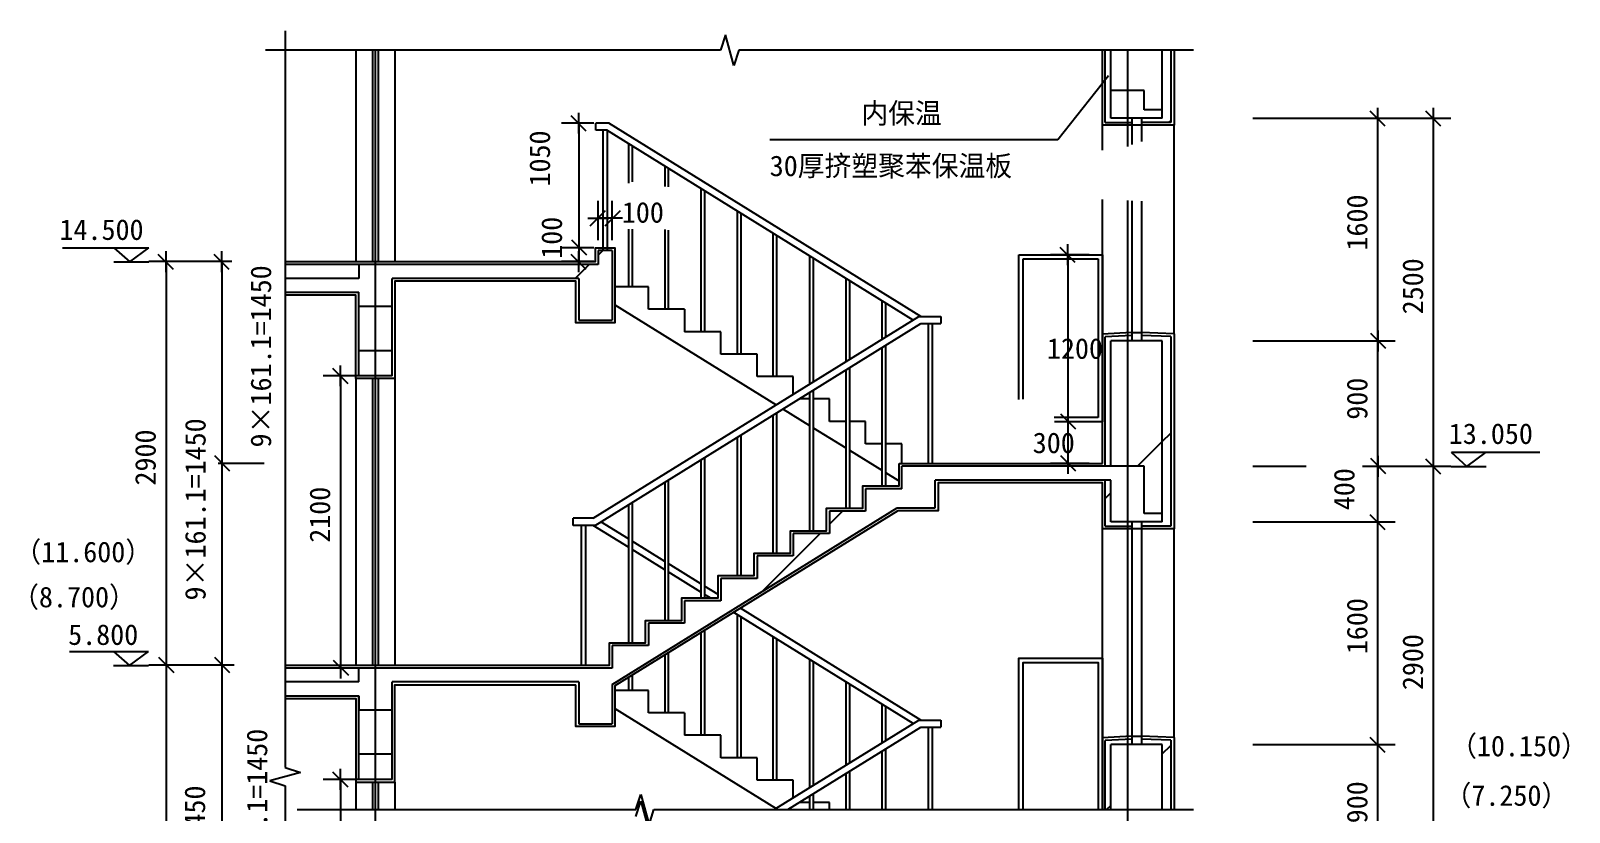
# Model space of a CAD drawing. Header units: metres. Extents: x 15805 to 27136, y 777 to 18186.
# Drawn here: x 16090 to 27136, y 12570 to 18186 of the extents above; entities that cross this region are included whole.
import ezdxf

# ---------------------------------------------------------------- set-up
doc = ezdxf.new("R2010")
doc.units = ezdxf.units.M
for name, color, linetype in [('DOTE', 1, 'Continuous'), ('OTHER', 7, 'Continuous'), ('PUB_DIM', 3, 'Continuous'), ('PUB_TEXT', 7, 'Continuous'), ('S_E_STAIR', 2, 'Continuous'), ('S_STAIR', 4, 'Continuous'), ('SURFACE', 6, 'Continuous'), ('WALL', 4, 'Continuous'), ('WINDOW', 105, 'Continuous')]:
    doc.layers.add(name, color=color, linetype=linetype)
pattern_1 = [(45, (0, 0), (-1796.05, 1796.05), [])]

# ---------------------------------------------------------------- blocks, each defined once
blk = doc.blocks.new('_DIMX')
blk.add_line((-150, 0), (150, 0))
blk.add_lwpolyline([(-114.26, -107), (103.77, 111.86)])

msp = doc.modelspace()

# ---------------------------------------------------------------- hatches: boundary and pattern name
h = msp.add_hatch()
h.set_pattern_fill('ANSI31', scale=1000)
h.paths.add_polyline_path([(18684.6, 7406.29), (18444.6, 7406.29), (18444.6, 6837.81), (18684.6, 6837.81)])
h.paths.add_polyline_path([(24214.6, 6837.81), (24214.6, 7206.29), (23844.6, 7206.29), (23844.6, 6837.81)])
h.paths.add_polyline_path([(24214.6, 9506.29), (24084.6, 9506.29), (24084.6, 9266.29), (24214.6, 9266.29)])
h.paths.add_polyline_path([(23844.6, 9606.29), (24214.6, 9606.29), (24214.6, 10206.29), (24274.6, 10206.29), (24274.6, 10286.29), (23844.6, 10286.29)])
h.paths.add_polyline_path([(18444.6, 10086.29), (18684.6, 10086.29), (18684.6, 10406.29), (18444.6, 10406.29)])
h.paths.add_polyline_path([(24214.6, 12538.81), (23844.6, 12538.81), (23844.6, 12156.29), (24084.6, 12156.29), (24084.6, 11816.29), (24214.6, 11816.29)])
h.paths.add_polyline_path([(24214.6, 12588.81), (24214.6, 13056.29), (23844.6, 13056.29), (23844.6, 12588.81)])
h.paths.add_polyline_path([(18684.6, 13306.29), (18444.6, 13306.29), (18444.6, 12986.29), (18684.6, 12986.29)])
h.paths.add_polyline_path([(24214.6, 15956.29), (23844.6, 15956.29), (23844.6, 15056.29), (24084.6, 15056.29), (24084.6, 14716.29), (24214.6, 14716.29)])
h.paths.add_polyline_path([(24084.6, 17756.29), (24084.6, 17616.29), (24214.6, 17616.29), (24214.6, 18045.56), (23844.6, 18045.56), (23844.6, 17756.29)])
h.paths.add_polyline_path([(18684.6, 16206.29), (18444.6, 16206.29), (18444.6, 15886.29), (18684.6, 15886.29)])
h = msp.add_hatch()
h.set_pattern_fill('ANSI37', scale=500)
h.paths.add_polyline_path([(24274.6, 18045.56), (24214.6, 18045.56), (24214.6, 17556.29), (24064.6, 17556.29), (24064.6, 17526.29), (24274.6, 17526.29)])
h.paths.add_polyline_path([(23844.6, 17756.29), (23844.6, 18045.56), (23804.6, 18045.56), (23804.6, 17526.29), (23994.6, 17526.29), (23994.6, 17556.29), (23844.6, 17556.29)])
h = msp.add_hatch()
h.set_pattern_fill('AN31C,_O', scale=800)
h.set_pattern_definition(pattern_1)
h.paths.add_polyline_path([(24084.6, 17756.29), (23844.6, 17756.29), (23844.6, 17556.29), (24214.6, 17556.29), (24214.6, 17616.29), (24084.6, 17616.29)])
h = msp.add_hatch()
h.set_pattern_fill('AN31C,_O', scale=800)
h.set_pattern_definition(pattern_1)
h.paths.add_polyline_path([(18684.6, 15886.29), (18444.6, 15886.29), (18444.6, 15706.29), (18684.6, 15706.29)])
h.paths.add_polyline_path([(18444.6, 16506.29), (18444.6, 16406.29), (17916.27, 16406.29), (17916.27, 16306.29), (18444.6, 16306.29), (18444.6, 16206.29), (18684.6, 16206.29), (18684.6, 16406.29), (20024.6, 16406.29), (20024.6, 16106.29), (20264.6, 16106.29), (20264.6, 16606.29), (20164.6, 16606.29), (20164.6, 16506.29)])
h = msp.add_hatch()
h.set_pattern_fill('ANSI37', scale=500)
h.paths.add_polyline_path([(24274.6, 15988.51), (24064.6, 15996.29), (24064.6, 15956.29), (24214.6, 15956.29), (24214.6, 14656.29), (24064.6, 14656.29), (24064.6, 14626.29), (24274.6, 14626.29)])
h.paths.add_polyline_path([(23804.6, 15986.29), (23804.6, 15056.29), (23844.6, 15056.29), (23844.6, 15956.29), (23994.6, 15956.29), (23994.6, 15996.29)])
h.paths.add_polyline_path([(23804.6, 14626.29), (23994.6, 14626.29), (23994.6, 14656.29), (23844.6, 14656.29), (23844.6, 14956.29), (23804.6, 14956.29)])
h = msp.add_hatch()
h.set_pattern_fill('AN31C,_O', scale=800)
h.set_pattern_definition(pattern_1)
h.paths.add_polyline_path([(18444.6, 7806.29), (18444.6, 7706.29), (17916.27, 7706.29), (17916.27, 7606.29), (18444.6, 7606.29), (18444.6, 7406.29), (18684.6, 7406.29), (18684.6, 7706.29), (20193.06, 7706.29), (22793.06, 9316.29), (23844.6, 9316.29), (23844.6, 9206.29), (24214.6, 9206.29), (24214.6, 9266.29), (24084.6, 9266.29), (24084.6, 9506.29), (25274.6, 9506.29), (25274.6, 9566.29), (25214.6, 9566.29), (25214.6, 9786.29), (25274.6, 9786.29), (25274.6, 9846.29), (25334.6, 9846.29), (25334.6, 9906.29), (25134.6, 9906.29), (25134.6, 9606.29), (23844.6, 9606.29), (23844.6, 9416.29), (22504.6, 9416.29), (22504.6, 9255.29), (22244.6, 9255.29), (22244.6, 9094.29), (21984.6, 9094.29), (21984.6, 8933.29), (21724.6, 8933.29), (21724.6, 8772.29), (21464.6, 8772.29), (21464.6, 8611.29), (21204.6, 8611.29), (21204.6, 8450.29), (20944.6, 8450.29), (20944.6, 8289.29), (20684.6, 8289.29), (20684.6, 8128.29), (20424.6, 8128.29), (20424.6, 7967.29), (20164.6, 7967.29), (20164.6, 7806.29)])
h.paths.add_polyline_path([(20024.6, 10306.29), (20264.6, 10306.29), (20264.6, 10588.64), (22310.32, 11856.29), (22584.6, 11856.29), (22584.6, 12056.29), (23844.6, 12056.29), (23844.6, 11756.29), (24214.6, 11756.29), (24214.6, 11816.29), (24084.6, 11816.29), (24084.6, 12156.29), (22344.6, 12156.29), (22344.6, 11995.17), (22084.6, 11995.17), (22084.6, 11834.06), (21824.6, 11834.06), (21824.6, 11672.95), (21564.6, 11672.95), (21564.6, 11511.84), (21304.6, 11511.84), (21304.6, 11350.73), (21044.6, 11350.73), (21044.6, 11189.62), (20784.6, 11189.62), (20784.6, 11028.51), (20524.6, 11028.51), (20524.6, 10867.4), (20264.6, 10867.4), (20264.6, 10706.29), (18444.6, 10706.29), (18444.6, 10606.29), (17916.27, 10606.29), (17916.27, 10506.29), (18444.6, 10506.29), (18444.6, 10406.29), (18684.6, 10406.29), (18684.6, 10606.29), (20024.6, 10606.29)])
h.paths.add_polyline_path([(18444.6, 9906.29), (18684.6, 9906.29), (18684.6, 10086.29), (18444.6, 10086.29)])
h.paths.add_polyline_path([(18444.6, 13606.29), (18444.6, 13506.29), (17916.27, 13506.29), (17916.27, 13406.29), (18444.6, 13406.29), (18444.6, 13306.29), (18684.6, 13306.29), (18684.6, 13506.29), (20024.6, 13506.29), (20024.6, 13206.29), (20264.6, 13206.29), (20264.6, 13488.64), (22310.32, 14756.29), (22584.6, 14756.29), (22584.6, 14956.29), (23844.6, 14956.29), (23844.6, 14656.29), (24214.6, 14656.29), (24214.6, 14716.29), (24084.6, 14716.29), (24084.6, 15056.29), (22344.6, 15056.29), (22344.6, 14895.17), (22084.6, 14895.17), (22084.6, 14734.06), (21824.6, 14734.06), (21824.6, 14572.95), (21564.6, 14572.95), (21564.6, 14411.84), (21304.6, 14411.84), (21304.6, 14250.73), (21044.6, 14250.73), (21044.6, 14089.62), (20784.6, 14089.62), (20784.6, 13928.51), (20524.6, 13928.51), (20524.6, 13767.4), (20264.6, 13767.4), (20264.6, 13606.29)])
h.paths.add_polyline_path([(18684.6, 12986.29), (18444.6, 12986.29), (18444.6, 12806.29), (18684.6, 12806.29)])
h = msp.add_hatch()
h.set_pattern_fill('ANSI37', scale=500)
h.paths.add_polyline_path([(23804.6, 13086.29), (23804.6, 12588.81), (23844.6, 12588.81), (23844.6, 13056.29), (23994.6, 13056.29), (23994.6, 13096.29)])
h.paths.add_polyline_path([(24214.6, 13056.29), (24214.6, 12588.81), (24274.6, 12588.81), (24274.6, 13088.51), (24064.6, 13096.29), (24064.6, 13056.29)])
h.paths.add_polyline_path([(24214.6, 11756.29), (24064.6, 11756.29), (24064.6, 11726.29), (24274.6, 11726.29), (24274.6, 12538.81), (24214.6, 12538.81)])
h.paths.add_polyline_path([(23844.6, 12538.81), (23804.6, 12538.81), (23804.6, 12156.29), (23844.6, 12156.29)])
h.paths.add_polyline_path([(23844.6, 12056.29), (23804.6, 12056.29), (23804.6, 11726.29), (23994.6, 11726.29), (23994.6, 11756.29), (23844.6, 11756.29)])

# ---------------------------------------------------------------- linework, layer by layer
for p, q in [((18424.6, 18045.56), (18424.6, 16526.29)), ((18704.6, 18045.56), (18704.6, 16526.29)), ((23465.22, 17404.34), (23829.18, 17863.2)), ((23784.6, 17328.19), (23784.6, 17506.29)), ((24299.6, 16008.32), (24299.6, 17506.29)), ((21395.92, 17404.34), (23465.22, 17404.34)), ((23784.6, 16005.26), (23784.6, 16972.62)), ((16317.44, 16626.76), (16938.35, 16626.76)), ((16687.14, 16626.76), (16800.77, 16524.86)), ((16800.77, 16524.86), (16938.65, 16626.76)), ((16687.14, 16524.88), (16938.65, 16524.88)), ((18444.6, 16506.29), (17916.27, 16506.29)), ((18424.6, 15686.29), (18424.6, 13626.29)), ((18704.6, 15686.29), (18704.6, 13626.29)), ((26287.5, 15157.52), (26401.13, 15055.61)), ((26290.92, 15157.52), (26925.64, 15157.52)), ((26401.13, 15055.61), (26539, 15157.52)), ((26287.49, 15055.64), (26539.01, 15055.64)), ((23784.6, 13105.26), (23784.6, 14606.29)), ((24299.6, 13108.32), (24299.6, 14606.29)), ((16367.97, 13725.79), (16935.82, 13725.79)), ((16684.61, 13725.79), (16798.24, 13623.89)), ((16798.24, 13623.89), (16936.12, 13725.79)), ((16684.61, 13623.91), (16936.12, 13623.91)), ((18444.6, 13606.29), (17916.27, 13606.29)), ((18424.6, 12786.29), (18424.6, 12588.81)), ((18704.6, 12786.29), (18704.6, 12588.81))]:
    msp.add_line(p, q)
at = {"layer": 'DOTE'}
for p, q in [((18564.6, 11203.28), (18564.6, 18045.56)), ((23964.6, 18045.56), (23964.6, 17352.71)), ((23964.6, 16966.49), (23964.6, 8792.52))]:
    msp.add_line(p, q, dxfattribs=at)
at = {"layer": 'OTHER'}
for p, q in [((17916.27, 18185.56), (17916.27, 12890.92)), ((21077.94, 18155.56), (21042.94, 18045.56)), ((21137.94, 17935.56), (21077.94, 18155.56)), ((21042.94, 18045.56), (17776.27, 18045.56)), ((21172.94, 18045.56), (21137.94, 17935.56)), ((24439.6, 18045.56), (21172.94, 18045.56)), ((18026.27, 12855.92), (17806.27, 12795.92)), ((17916.27, 12890.92), (18026.27, 12855.92)), ((17806.27, 12795.92), (17916.27, 12760.92)), ((17916.27, 12760.92), (17916.27, 7466.29)), ((20434.39, 12588.81), (20469.39, 12698.81)), ((20434.39, 12538.81), (20469.39, 12648.81)), ((20469.39, 12698.81), (20529.39, 12478.81)), ((20469.39, 12648.81), (20529.39, 12428.81)), ((18003.91, 12588.81), (20434.39, 12588.81)), ((20529.39, 12478.81), (20564.39, 12588.81)), ((20564.39, 12588.81), (24439.6, 12588.81))]:
    msp.add_line(p, q, dxfattribs=at)
at = {"layer": 'PUB_DIM'}
for p, q in [((20131.96, 17521.23), (19900.14, 17521.23)), ((20025.14, 17520.73), (20025.14, 16626.79)), ((24863.35, 17556.29), (25886.79, 17556.29)), ((25263.35, 17556.29), (26286.79, 17556.29)), ((25761.79, 15956.79), (25761.79, 17555.79)), ((26161.79, 15056.79), (26161.79, 17555.79)), ((20164.61, 16680.4), (20164.61, 16962.82)), ((20264.61, 16680.4), (20264.61, 16962.82)), ((20164.11, 16837.82), (20163.61, 16837.82)), ((20264.61, 16837.82), (20164.61, 16837.82)), ((20265.11, 16837.82), (20265.61, 16837.82)), ((20131.96, 16626.29), (19900.14, 16626.29)), ((20131.96, 16626.29), (19900.14, 16626.29)), ((20025.14, 16626.79), (20025.14, 16627.29)), ((20025.14, 16626.29), (20025.14, 16526.29)), ((23689.69, 16576.29), (23410.94, 16576.29)), ((23535.94, 16575.79), (23535.94, 15376.79)), ((17366.27, 16526.29), (16936.9, 16526.29)), ((17061.9, 16525.79), (17061.9, 13626.79)), ((17534.48, 16526.29), (17336.9, 16526.29)), ((17461.9, 16525.79), (17461.9, 15076.79)), ((20131.96, 16526.29), (19900.14, 16526.29)), ((20025.14, 16525.79), (20025.14, 16525.29)), ((24863.35, 15956.29), (25886.79, 15956.29)), ((24863.35, 15956.29), (25886.79, 15956.29)), ((25761.79, 15056.79), (25761.79, 15955.79)), ((18485.72, 15706.29), (18189.69, 15706.29)), ((18314.69, 15705.79), (18314.69, 13606.79)), ((23535.94, 15375.79), (23535.94, 15076.79)), ((17766.27, 15076.29), (17435.26, 15076.29)), ((17461.9, 15075.79), (17461.9, 13626.79)), ((23689.69, 15076.29), (23410.94, 15076.29)), ((24863.35, 15056.29), (25248.1, 15056.29)), ((25652.76, 15056.29), (26286.79, 15056.29)), ((25668.21, 15056.29), (25886.79, 15056.29)), ((25761.79, 14656.79), (25761.79, 15055.79)), ((26161.79, 12156.79), (26161.79, 15055.79)), ((24863.35, 14656.29), (25886.79, 14656.29)), ((24863.35, 14656.29), (25886.79, 14656.29)), ((25761.79, 13056.79), (25761.79, 14655.79)), ((17366.27, 13626.29), (16936.9, 13626.29)), ((17366.27, 13626.29), (16936.9, 13626.29)), ((17061.9, 13625.79), (17061.9, 10726.79)), ((17551.59, 13626.29), (17336.9, 13626.29)), ((17461.9, 13625.79), (17461.9, 12176.79)), ((18485.72, 13606.29), (18189.69, 13606.29)), ((24863.35, 13056.29), (25886.79, 13056.29)), ((24863.35, 13056.29), (25886.79, 13056.29)), ((25761.79, 12156.79), (25761.79, 13055.79)), ((18485.72, 12806.29), (18189.69, 12806.29)), ((18314.69, 12805.79), (18314.69, 11192.47))]:
    msp.add_line(p, q, dxfattribs=at)
at = {"layer": 'S_E_STAIR'}
for p, q in [((20148.44, 17470.23), (20148.44, 17521.23)), ((20240.48, 17521.23), (20148.44, 17521.23)), ((20225.96, 17470.23), (20148.44, 17470.23)), ((20200.33, 16606.29), (20200.33, 17470.23)), ((22426.19, 16106.84), (20225.96, 17470.23)), ((20230.33, 16606.29), (20230.33, 17467.52)), ((22481.86, 16132.34), (20240.48, 17521.23)), ((20381.6, 17373.79), (20381.6, 17090.62)), ((20407.6, 17357.67), (20407.6, 17099.17)), ((20641.6, 17212.67), (20641.6, 17066.69)), ((20667.6, 17196.56), (20667.6, 17064.98)), ((20901.6, 17051.56), (20901.6, 16022.95)), ((20927.6, 17035.45), (20927.6, 16022.95)), ((21161.6, 16890.45), (21161.6, 15861.84)), ((21187.6, 16874.34), (21187.6, 15861.84)), ((20381.6, 16758.93), (20381.6, 16345.17)), ((20407.6, 16760.64), (20407.6, 16345.17)), ((20641.6, 16757.23), (20641.6, 16184.06)), ((20667.6, 16753.81), (20667.6, 16184.06)), ((21421.6, 15700.73), (21421.6, 16729.34)), ((21447.6, 15700.73), (21447.6, 16713.23)), ((21681.6, 16568.23), (21681.6, 15645.45)), ((21707.6, 16552.12), (21707.6, 15661.56)), ((21941.6, 16407.12), (21941.6, 15806.56)), ((21967.6, 16391.01), (21967.6, 15822.67)), ((20524.6, 16345.17), (20284.6, 16345.17)), ((20524.6, 16184.06), (20524.6, 16345.17)), ((22201.6, 16246.01), (22201.6, 15967.67)), ((20127.34, 14682.34), (22467.34, 16132.34)), ((20284.6, 16215.14), (21442.78, 15497.46)), ((20784.6, 16184.06), (20524.6, 16184.06)), ((20784.6, 16184.06), (20784.6, 16022.95)), ((22227.6, 16229.9), (22227.6, 15983.79)), ((22467.34, 16132.34), (22624.6, 16132.34)), ((22624.6, 16132.34), (22624.6, 16081.34)), ((20141.86, 14631.34), (22481.86, 16081.34)), ((21044.6, 16022.95), (20784.6, 16022.95)), ((21044.6, 15861.84), (21044.6, 16022.95)), ((22481.86, 16081.34), (22624.6, 16081.34)), ((22534.6, 15076.29), (22534.6, 16081.34)), ((22564.6, 15076.29), (22564.6, 16081.34)), ((22201.6, 15907.67), (22201.6, 14915.17)), ((22227.6, 15923.79), (22227.6, 14915.17)), ((21304.6, 15861.84), (21044.6, 15861.84)), ((21304.6, 15700.73), (21304.6, 15861.84)), ((21564.6, 15700.73), (21304.6, 15700.73)), ((21564.6, 15572.95), (21564.6, 15700.73)), ((21941.6, 15746.56), (21941.6, 14754.06)), ((21967.6, 15762.67), (21967.6, 14754.06)), ((21681.6, 15585.45), (21681.6, 14592.95)), ((21707.6, 15601.56), (21707.6, 14592.95)), ((21491.2, 15467.46), (21681.6, 15349.48)), ((21681.6, 15539.62), (21607.64, 15539.62)), ((21824.6, 15539.62), (21707.6, 15539.62)), ((21824.6, 15378.51), (21824.6, 15539.62)), ((21421.6, 14431.84), (21421.6, 15424.34)), ((21447.6, 14431.84), (21447.6, 15440.45)), ((21941.6, 15378.51), (21824.6, 15378.51)), ((22084.6, 15378.51), (21967.6, 15378.51)), ((22084.6, 15217.4), (22084.6, 15378.51)), ((21161.6, 15263.23), (21161.6, 14270.73)), ((21187.6, 15279.34), (21187.6, 14270.73)), ((21707.6, 15333.37), (21941.6, 15188.37)), ((21967.6, 15172.25), (22201.6, 15027.25)), ((22201.6, 15217.4), (22084.6, 15217.4)), ((22344.6, 15217.4), (22227.6, 15217.4)), ((22344.6, 15076.29), (22344.6, 15217.4)), ((20901.6, 15102.12), (20901.6, 14109.62)), ((20927.6, 15118.23), (20927.6, 14109.62)), ((20641.6, 14941.01), (20641.6, 13948.51)), ((20667.6, 14957.12), (20667.6, 13948.51)), ((22227.6, 15011.14), (22316.13, 14956.29)), ((22316.13, 14956.29), (22324.6, 14956.29)), ((20381.6, 14779.9), (20381.6, 13787.4)), ((20407.6, 14796.01), (20407.6, 13787.4)), ((20127.34, 14682.34), (19984.6, 14682.34)), ((19984.6, 14631.34), (19984.6, 14682.34)), ((20141.86, 14631.34), (19984.6, 14631.34)), ((20044.6, 13626.29), (20044.6, 14631.34)), ((20074.6, 13626.29), (20074.6, 14631.34)), ((20381.6, 14473.79), (20127.34, 14631.34)), ((20381.6, 14533.79), (20183.02, 14656.84)), ((20641.6, 14372.67), (20407.6, 14517.67)), ((20641.6, 14312.67), (20407.6, 14457.67)), ((20901.6, 14211.56), (20667.6, 14356.56)), ((20901.6, 14151.56), (20667.6, 14296.56)), ((21024.6, 14135.35), (20927.6, 14195.45)), ((20969.29, 14109.62), (20927.6, 14135.45)), ((22481.86, 13232.34), (21185.41, 14035.7)), ((22426.19, 13206.84), (21137, 14005.7)), ((21161.6, 13990.45), (21161.6, 12961.84)), ((21187.6, 13974.34), (21187.6, 12961.84)), ((20901.6, 13859.84), (20901.6, 13122.95)), ((20927.6, 13875.95), (20927.6, 13122.95)), ((21421.6, 12800.73), (21421.6, 13829.34)), ((21447.6, 12800.73), (21447.6, 13813.23)), ((20641.6, 13698.73), (20641.6, 13284.06)), ((20667.6, 13714.84), (20667.6, 13284.06)), ((21681.6, 13668.23), (21681.6, 12745.45)), ((21707.6, 13652.12), (21707.6, 12761.56)), ((20381.6, 13537.61), (20381.6, 13445.17)), ((20407.6, 13553.73), (20407.6, 13445.17)), ((21941.6, 13507.12), (21941.6, 12906.56)), ((21967.6, 13491.01), (21967.6, 12922.67)), ((20524.6, 13445.17), (20284.6, 13445.17)), ((20524.6, 13284.06), (20524.6, 13445.17)), ((20284.6, 13315.14), (21442.78, 12597.46)), ((20784.6, 13284.06), (20524.6, 13284.06)), ((20784.6, 13284.06), (20784.6, 13122.95)), ((22201.6, 13346.01), (22201.6, 13067.67)), ((22227.6, 13329.9), (22227.6, 13083.79)), ((21428.82, 12588.81), (22467.34, 13232.34)), ((21525.65, 12588.81), (22481.86, 13181.34)), ((22467.34, 13232.34), (22624.6, 13232.34)), ((22481.86, 13181.34), (22624.6, 13181.34)), ((22534.6, 12588.81), (22534.6, 13181.34)), ((22564.6, 12588.81), (22564.6, 13181.34)), ((22624.6, 13232.34), (22624.6, 13181.34)), ((21044.6, 13122.95), (20784.6, 13122.95)), ((21044.6, 12961.84), (21044.6, 13122.95)), ((21304.6, 12961.84), (21044.6, 12961.84)), ((21304.6, 12800.73), (21304.6, 12961.84)), ((22201.6, 13007.67), (22201.6, 12588.81)), ((22227.6, 13023.79), (22227.6, 12588.81)), ((21941.6, 12846.56), (21941.6, 12588.81)), ((21967.6, 12862.67), (21967.6, 12588.81)), ((21564.6, 12800.73), (21304.6, 12800.73)), ((21564.6, 12672.95), (21564.6, 12800.73)), ((21681.6, 12639.62), (21607.64, 12639.62)), ((21681.6, 12685.45), (21681.6, 12588.81)), ((21707.6, 12701.56), (21707.6, 12588.81)), ((21824.6, 12639.62), (21707.6, 12639.62)), ((21824.6, 12588.81), (21824.6, 12639.62))]:
    msp.add_line(p, q, dxfattribs=at)
at = {"layer": 'S_STAIR'}
for p, q in [((24084.6, 17756.29), (23844.6, 17756.29)), ((24214.6, 17616.29), (24084.6, 17616.29)), ((24214.6, 17556.29), (23844.6, 17556.29)), ((20164.6, 16606.29), (20164.6, 16506.29)), ((20264.6, 16606.29), (20164.6, 16606.29)), ((20264.6, 16606.29), (20264.6, 16106.29)), ((18444.6, 16506.29), (18444.6, 16406.29)), ((20164.6, 16506.29), (18444.6, 16506.29)), ((18444.6, 16406.29), (17916.27, 16406.29)), ((20024.6, 16406.29), (18684.6, 16406.29)), ((18684.6, 16206.29), (18684.6, 16406.29)), ((20024.6, 16406.29), (20024.6, 16106.29)), ((17916.27, 16306.29), (18444.6, 16306.29)), ((18444.6, 16206.29), (18684.6, 16206.29)), ((20024.6, 16106.29), (20264.6, 16106.29)), ((24214.6, 15956.29), (23844.6, 15956.29)), ((22344.6, 14895.17), (22344.6, 15056.29)), ((24084.6, 15056.29), (22344.6, 15056.29)), ((22584.6, 14756.29), (22584.6, 14956.29)), ((23844.6, 14956.29), (22584.6, 14956.29)), ((22084.6, 14895.17), (22084.6, 14734.06)), ((22344.6, 14895.17), (22084.6, 14895.17)), ((20264.6, 13488.64), (22310.32, 14756.29)), ((22084.6, 14734.06), (21824.6, 14734.06)), ((21824.6, 14734.06), (21824.6, 14572.95)), ((22310.32, 14756.29), (22584.6, 14756.29)), ((24214.6, 14716.29), (24084.6, 14716.29)), ((24214.6, 14656.29), (23844.6, 14656.29)), ((21564.6, 14572.95), (21564.6, 14411.84)), ((21824.6, 14572.95), (21564.6, 14572.95)), ((21304.6, 14411.84), (21304.6, 14250.73)), ((21564.6, 14411.84), (21304.6, 14411.84)), ((21044.6, 14250.73), (21044.6, 14089.62)), ((21304.6, 14250.73), (21044.6, 14250.73)), ((21044.6, 14089.62), (20784.6, 14089.62)), ((20784.6, 14089.62), (20784.6, 13928.51)), ((20784.6, 13928.51), (20524.6, 13928.51)), ((20524.6, 13928.51), (20524.6, 13767.4)), ((20524.6, 13767.4), (20264.6, 13767.4)), ((20264.6, 13767.4), (20264.6, 13606.29)), ((20264.6, 13606.29), (18444.6, 13606.29)), ((18444.6, 13506.29), (17916.27, 13506.29)), ((18684.6, 13306.29), (18684.6, 13506.29)), ((20024.6, 13506.29), (18684.6, 13506.29)), ((20024.6, 13506.29), (20024.6, 13206.29)), ((20264.6, 13488.64), (20264.6, 13206.29)), ((17916.27, 13406.29), (18444.6, 13406.29)), ((18444.6, 13406.29), (18444.6, 13306.29)), ((18444.6, 13306.29), (18684.6, 13306.29)), ((20024.6, 13206.29), (20264.6, 13206.29)), ((24214.6, 13056.29), (23844.6, 13056.29))]:
    msp.add_line(p, q, dxfattribs=at)
at = {"layer": 'SURFACE'}
for p, q in [((23804.6, 17526.29), (23804.6, 18045.56)), ((24274.6, 18045.56), (24274.6, 17526.29)), ((24299.6, 18045.56), (24299.6, 17506.29)), ((23804.6, 17526.29), (23994.6, 17526.29)), ((24274.6, 17526.29), (24064.6, 17526.29)), ((23993.55, 16016.26), (23784.6, 16005.26)), ((23784.6, 15076.29), (23784.6, 16005.26)), ((23994.6, 15996.29), (23804.6, 15986.29)), ((23804.6, 15056.29), (23804.6, 15986.29)), ((23994.6, 16016.29), (24064.6, 16016.29)), ((24299.6, 16008.32), (24064.6, 16016.29)), ((24274.6, 15988.51), (24064.6, 15996.29)), ((24274.6, 15988.51), (24274.6, 14626.29)), ((24299.6, 16008.32), (24299.6, 14606.29)), ((22324.6, 15076.29), (23784.6, 15076.29)), ((23804.6, 14626.29), (23804.6, 14956.29)), ((23804.6, 14626.29), (23994.6, 14626.29)), ((24274.6, 14626.29), (24064.6, 14626.29)), ((23993.55, 13116.26), (23784.6, 13105.26)), ((23784.6, 12588.81), (23784.6, 13105.26)), ((23994.6, 13096.29), (23804.6, 13086.29)), ((23804.6, 12588.81), (23804.6, 13086.29)), ((23994.6, 13116.29), (24064.6, 13116.29)), ((24299.6, 13108.32), (24064.6, 13116.29)), ((24274.6, 13088.51), (24064.6, 13096.29)), ((24274.6, 13088.51), (24274.6, 12588.81)), ((24299.6, 13108.32), (24299.6, 12588.81))]:
    msp.add_line(p, q, dxfattribs=at)
for points in [[(24299.6, 17506.29), (24299.6, 17506.29), (23784.6, 17506.29), (23784.6, 18045.56)], [(17916.27, 16526.29), (20144.6, 16526.29), (20144.6, 16626.29), (20284.6, 16626.29), (20284.6, 16086.29), (20004.6, 16086.29), (20004.6, 16386.29), (18704.6, 16386.29), (18704.6, 15686.29), (18424.6, 15686.29), (18424.6, 16286.29), (17916.27, 16286.29)], [(17916.27, 13626.29), (20244.6, 13626.29), (20244.6, 13787.4), (20504.6, 13787.4), (20504.6, 13948.51), (20764.6, 13948.51), (20764.6, 14109.62), (21024.6, 14109.62), (21024.6, 14270.73), (21284.6, 14270.73), (21284.6, 14431.84), (21544.6, 14431.84), (21544.6, 14592.95), (21804.6, 14592.95), (21804.6, 14754.06), (22064.6, 14754.06), (22064.6, 14915.17), (22324.6, 14915.17), (22324.6, 15076.29)], [(24299.6, 14606.29), (24299.6, 14606.29), (23784.6, 14606.29), (23784.6, 14936.29), (22604.6, 14936.29), (22604.6, 14736.29), (22324.6, 14736.29), (22316.01, 14736.29), (20284.6, 13477.51), (20284.6, 13186.29), (20004.6, 13186.29), (20004.6, 13486.29)], [(17916.27, 13386.29), (18424.6, 13386.29), (18424.6, 12786.29), (18704.6, 12786.29), (18704.6, 13486.29), (20004.6, 13486.29)]]:
    msp.add_lwpolyline(points, dxfattribs=at)
at = {"layer": 'WALL'}
for p, q in [((23844.6, 17756.29), (23844.6, 18045.56)), ((24214.6, 17556.29), (24214.6, 18045.56)), ((23844.6, 17556.29), (23844.6, 17756.29)), ((24084.6, 17616.29), (24084.6, 17756.29)), ((18684.6, 15706.29), (18684.6, 16406.29)), ((18444.6, 15706.29), (18444.6, 16306.29)), ((23844.6, 15056.29), (23844.6, 15956.29)), ((24214.6, 14656.29), (24214.6, 15956.29)), ((18684.6, 15886.29), (18444.6, 15886.29)), ((18684.6, 15706.29), (18444.6, 15706.29)), ((24084.6, 14716.29), (24084.6, 15056.29)), ((23844.6, 14656.29), (23844.6, 14956.29)), ((18444.6, 13506.29), (18444.6, 13606.29)), ((18684.6, 12806.29), (18684.6, 13506.29)), ((18444.6, 12806.29), (18444.6, 13406.29)), ((23844.6, 12588.81), (23844.6, 13056.29)), ((24214.6, 12588.81), (24214.6, 13056.29)), ((18684.6, 12986.29), (18444.6, 12986.29)), ((18684.6, 12806.29), (18444.6, 12806.29))]:
    msp.add_line(p, q, dxfattribs=at)
at = {"layer": 'WINDOW'}
for p, q in [((18544.6, 18045.56), (18544.6, 16526.29)), ((18584.6, 18045.56), (18584.6, 16526.29)), ((23994.6, 17556.29), (23994.6, 17368.04)), ((24064.6, 17556.29), (24064.6, 17389.49)), ((23994.6, 16963.43), (23994.6, 15956.29)), ((24064.6, 16960.36), (24064.6, 15956.29)), ((23184.6, 16576.29), (23784.6, 16576.29)), ((23184.6, 15535.22), (23184.6, 16576.29)), ((23784.6, 16576.29), (23784.6, 15376.29)), ((23214.6, 16546.29), (23754.6, 16546.29)), ((23214.6, 15537.86), (23214.6, 16546.29)), ((23754.6, 16546.29), (23754.6, 15406.29)), ((18544.6, 15686.29), (18544.6, 13626.29)), ((18584.6, 15686.29), (18584.6, 13626.29)), ((23754.6, 15406.29), (23438.28, 15406.29)), ((23784.6, 15376.29), (23439.46, 15376.29)), ((23994.6, 14656.29), (23994.6, 13056.29)), ((24064.6, 14656.29), (24064.6, 13056.29)), ((18544.6, 12786.29), (18544.6, 12588.81)), ((18584.6, 12786.29), (18584.6, 12588.81))]:
    msp.add_line(p, q, dxfattribs=at)
for points in [[(23184.6, 12588.81), (23184.6, 13676.29), (23784.6, 13676.29), (23784.6, 12588.81)], [(23214.6, 12588.81), (23214.6, 13646.29), (23754.6, 13646.29), (23754.6, 12588.81)]]:
    msp.add_lwpolyline(points, dxfattribs=at)

# ---------------------------------------------------------------- block references
at = {"layer": 'PUB_DIM', "xscale": 0.5, "yscale": 0.5, "zscale": 0.5}
for p, rotation in [((20025.14, 17521.23), 90), ((25761.79, 17556.29), 90), ((26161.79, 17556.29), 90), ((20264.61, 16837.82), 180), ((20025.14, 16626.29), 270), ((20025.14, 16626.29), 270), ((17061.9, 16526.29), 90), ((17461.9, 16526.29), 90), ((20025.14, 16526.29), 90), ((23535.94, 16576.29), 90), ((25761.79, 15956.29), 270), ((18314.69, 15706.29), 90), ((23535.94, 15376.29), 270), ((17461.9, 15076.29), 270), ((23535.94, 15076.29), 270), ((25761.79, 15056.29), 270), ((26161.79, 15056.29), 90), ((25761.79, 14656.29), 90), ((17061.9, 13626.29), 270), ((17461.9, 13626.29), 270), ((18314.69, 13606.29), 270), ((25761.79, 13056.29), 90), ((18314.69, 12806.29), 90)]:
    msp.add_blockref('_DIMX', p, dxfattribs=dict(at, rotation=rotation))
msp.add_blockref('_DIMX', (20164.61, 16837.82), dxfattribs=at)

# ---------------------------------------------------------------- texts
for s, p in [('1050', (19818.2, 17066.5)), ('1600', (25686.79, 16606.29)), ('100', (19904.09, 16546.97)), ('9×161.1=1450', (17815.95, 15191.17)), ('2500', (26086.79, 16147.71)), ('900', (25686.79, 15390.57)), ('9×161.1=1450', (17345.31, 14091.62)), ('2900', (16986.9, 14917.71)), ('400', (25594.12, 14740.57)), ('2100', (18239.69, 14506.29)), ('1600', (25686.79, 13706.29)), ('2900', (26086.79, 13447.71)), ('9×161.1=1450', (17787.95, 11861.15)), ('9×161.1=1450', (17342.02, 11453.33)), ('900', (25686.79, 12490.57))]:
    msp.add_text(s, height=148, rotation=90).set_placement(p)
msp.add_text('100', height=148).set_placement((20333.79, 16806.66))
at = {"layer": 'PUB_DIM'}
for s, p in [('14.500', (16296.1, 16682.53)), ('13.050', (26271.35, 15216.47)), ('（11.600）', (15972.51, 14366.73)), ('（8.700）', (15956.42, 14042.78)), ('5.800', (16358.51, 13772.49)), ('（10.150）', (26281.03, 12972.2)), ('（7.250）', (26241.01, 12616.71))]:
    msp.add_text(s, height=148, dxfattribs=at).set_placement(p)
at = {"layer": 'PUB_DIM', "char_height": 148, "attachment_point": 1}
for s, insert in [('\\A1;1200', (23385.94, 15976.29)), ('\\A1;300', (23284.1, 15298.63))]:
    msp.add_mtext(s, dxfattribs=dict(at, insert=insert))
at = {"layer": 'PUB_TEXT'}
for s, p in [('内保温', (22053.83, 17519.34)), ('30厚挤塑聚苯保温板', (21395.66, 17140.92))]:
    msp.add_text(s, height=148, dxfattribs=at).set_placement(p)

doc.saveas('drawing.dxf')
